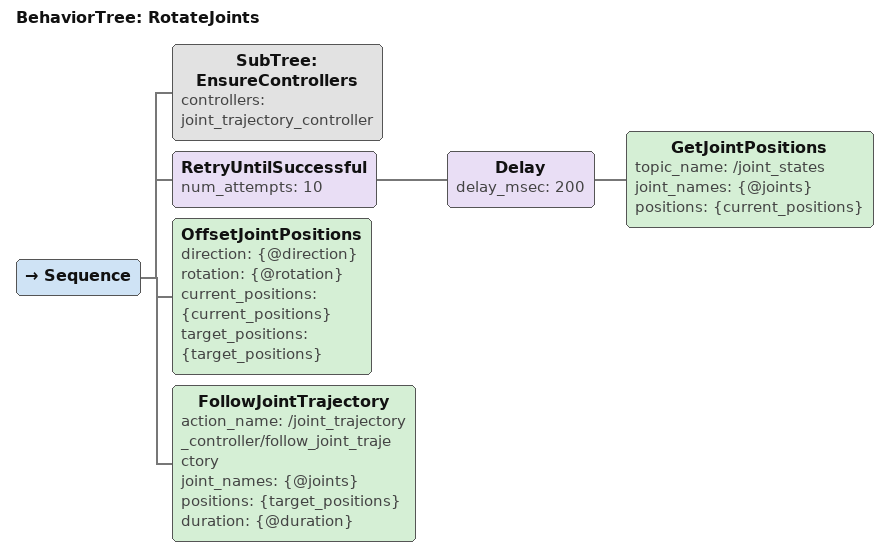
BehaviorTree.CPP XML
<?xml version="1.0" encoding="UTF-8"?>
<root BTCPP_format="4" main_tree_to_execute="RotateJoints">

  <BehaviorTree ID="RotateJoints">
    <Sequence>

      <!-- The motion is sent to the trajectory controller, so make sure that
           this is the controller driving the robot, and no other. -->
      <SubTree ID="EnsureControllers" controllers="joint_trajectory_controller"/>

      <!-- Where are we now? /joint_states is published at 30 Hz, so the very
           first tick usually finds no message yet: retry a few times. -->
      <RetryUntilSuccessful num_attempts="10">
        <Delay delay_msec="200">
          <GetJointPositions topic_name="/joint_states"
                             joint_names="{@joints}"
                             positions="{current_positions}"/>
        </Delay>
      </RetryUntilSuccessful>

      <!-- Turn the "direction + rotation" command into absolute joint targets. -->
      <OffsetJointPositions direction="{@direction}"
                            rotation="{@rotation}"
                            current_positions="{current_positions}"
                            target_positions="{target_positions}"/>

      <!-- Hand the targets over to the trajectory controller. -->
      <FollowJointTrajectory action_name="/joint_trajectory_controller/follow_joint_trajectory"
                             joint_names="{@joints}"
                             positions="{target_positions}"
                             duration="{@duration}"/>

    </Sequence>
  </BehaviorTree>

</root>
